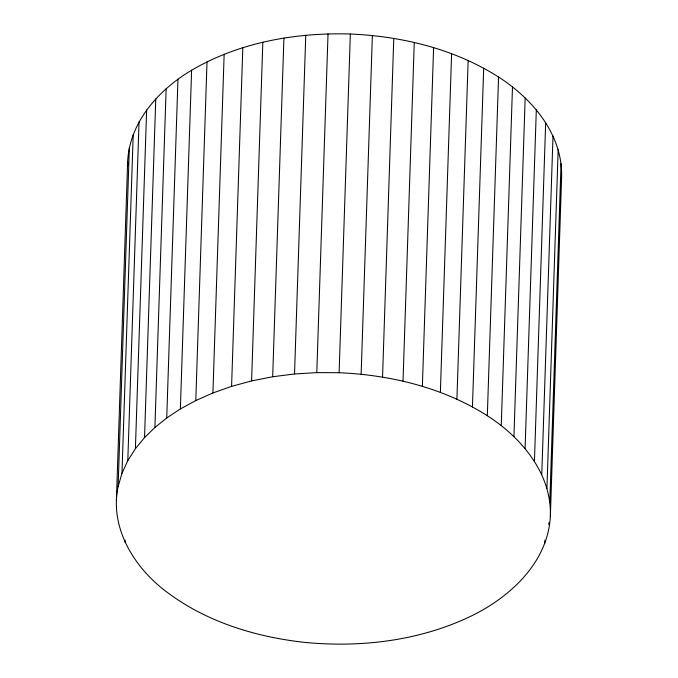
<?xml version="1.0" encoding="UTF-8"?>
<svg xmlns="http://www.w3.org/2000/svg" width="678" height="678" viewBox="0 0 678 678"><rect width="100%" height="100%" fill="white"/><g stroke="black" fill="none" stroke-linecap="round" stroke-linejoin="round"><path stroke-width="1.02" d="M116.404 500.389L127.642 161.678C129.566 121.913 158.847 89.682 191.603 70.232C239.275 42.29 295.625 32.4 350.348 34.002C402.147 36.256 454.489 48.96 498.559 77.012C532.705 98.895 563.087 134.93 561.596 177.611L550.358 516.322C547.934 562.452 510.144 597.182 470.981 616.166C419.868 640.702 361.705 647.744 305.625 642.49C255.776 637.108 205.722 621.853 165.517 591.055C133.947 567.105 109.472 527.459 118.108 486.643L129.345 147.931M118.108 486.643L121.964 473.329L133.202 134.617M124.989 542.129L125.057 540.01M121.964 473.329L127.803 460.633L139.041 121.913M127.803 460.633L135.405 448.683L146.643 109.963M135.405 448.683L144.533 437.607L155.762 98.886M144.533 437.607L154.906 427.471L166.144 88.75M154.906 427.471L166.729 417.987L177.967 79.267M166.729 417.987L180.365 408.953L191.603 70.232M180.365 408.953L195.789 400.554L207.019 61.834M195.789 400.554L212.909 392.96L224.147 54.24M212.909 392.96L231.579 386.367L242.817 47.646M231.579 386.367L251.597 380.917L262.827 42.197M251.597 380.917L272.683 376.748L283.921 38.027M272.683 376.748L294.532 373.968L305.761 35.248M294.532 373.968L316.787 372.62L328.025 33.9M550.358 516.322C551.85 473.651 521.475 437.615 487.321 415.733C443.251 387.672 390.909 374.976 339.11 372.722L350.348 34.002M361.137 374.231L372.375 35.51M382.545 377.078L393.774 38.358M403.029 381.146L414.266 42.426M422.369 386.291L433.606 47.57M440.369 392.359L451.607 53.647M456.913 399.189L468.151 60.469M472.447 406.902L483.685 68.181M487.321 415.733L498.559 77.012M501.254 425.665L512.483 86.945M513.932 436.632L525.17 97.912M525.086 448.539L536.315 109.819M534.434 461.252L545.671 122.532M541.773 474.592L553.011 135.871M544.798 543.383L544.9 540.213M546.934 488.363L558.163 149.643M548.833 524.78L548.9 522.662M549.799 502.347L561.037 163.627M560.986 182.518L561.596 177.611M316.787 372.62L339.11 372.722M127.642 161.678L127.803 165.669"/></g></svg>
